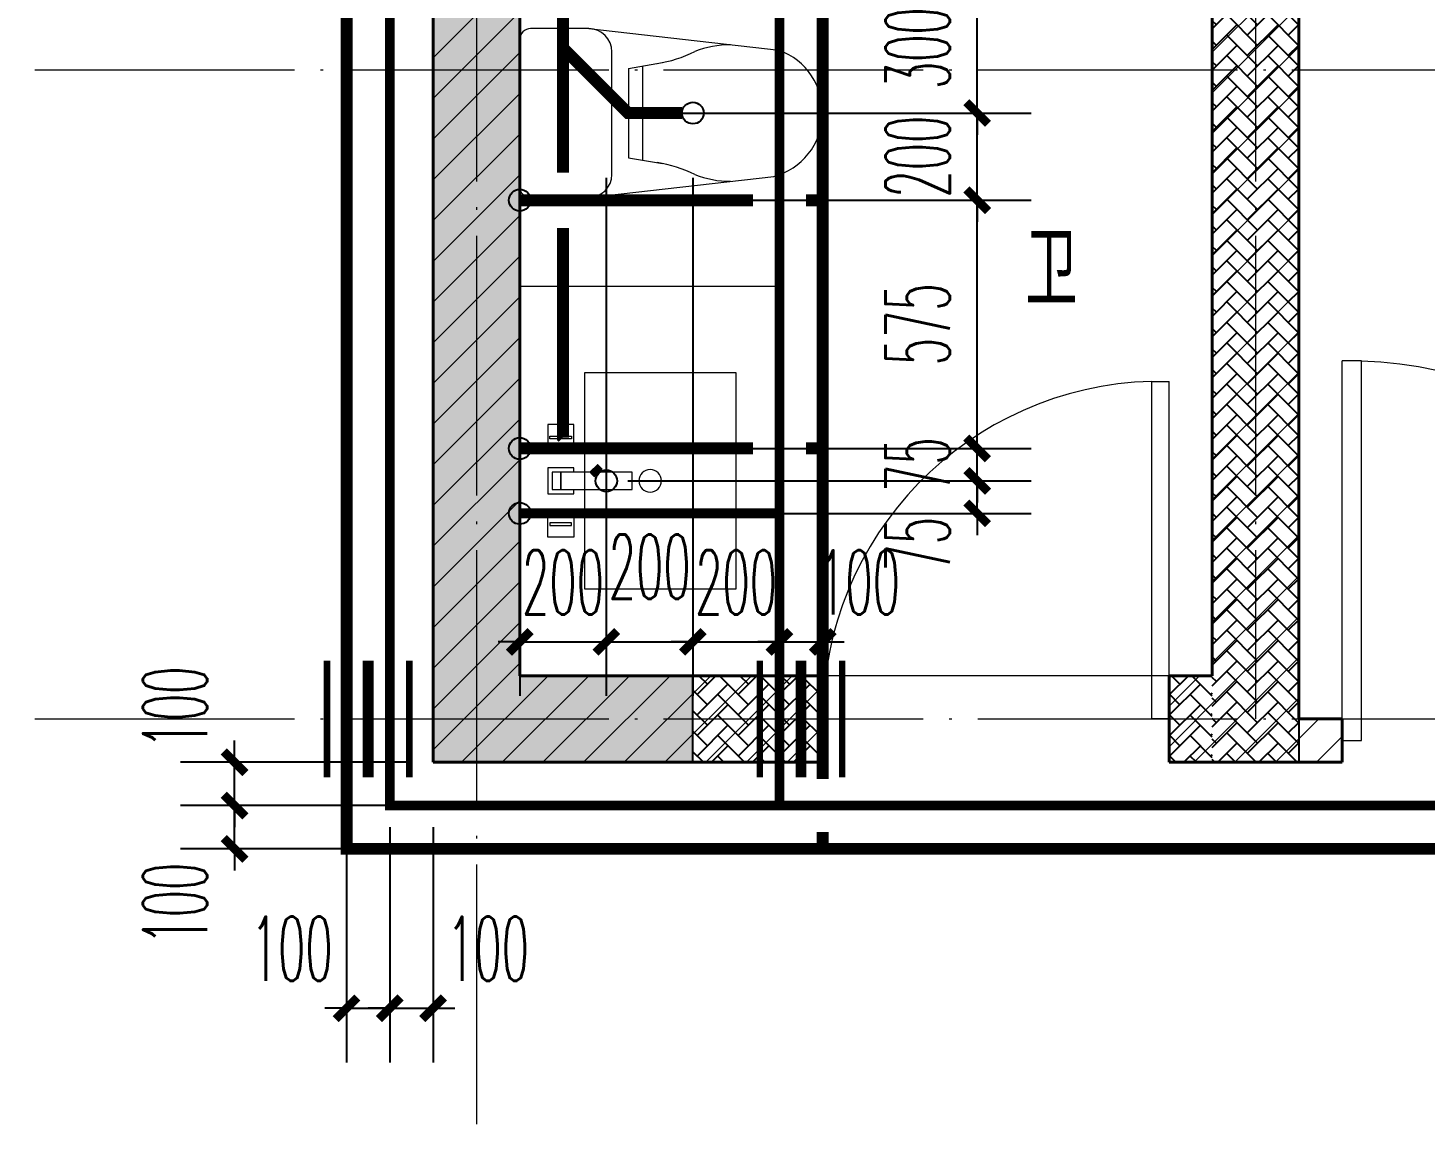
# Model space of a CAD drawing. Extents: x 27938 to 650306, y -92720 to 1524912.
# Drawn here: x 291881 to 295108, y 109261 to 111802 of the extents above; entities that cross this region are included whole.
import ezdxf

# ---------------------------------------------------------------- set-up
doc = ezdxf.new("R2010")
doc.units = 0
doc.header["$LTSCALE"] = 1000
doc.header["$MEASUREMENT"] = 0
doc.linetypes.add('DASH', pattern=[0.35, 0.25, -0.1])
doc.linetypes.add('DOTE', pattern=[2.42, 2, -0.2, 0.02, -0.2])
for name, color, linetype in [('COLUMN', 9, 'Continuous'), ('EQUIP_污水', 7, 'Continuous'), ('IP-bath&kitchen-JOHNSON', 4, 'Continuous'), ('P-bath&kitchen-JOHNSON', 4, 'Continuous'), ('PIPE-污水', 2, 'W'), ('PIPE-热给水', 5, 'RJ1'), ('PIPE-给水', 3, 'J1'), ('PUB_TEXT', 4, 'Continuous'), ('TWT_DIM', 3, 'Continuous'), ('VALVE_不分区给水', 7, 'Continuous'), ('VPIPE-热给水', 5, 'RJ1'), ('VPIPE-给水', 3, 'TG_J'), ('保温', 6, 'Continuous')]:
    doc.layers.add(name, color=color, linetype=linetype)
for name, color, linetype, lineweight in [('DOTE', 19, 'DOTE', 9), ('LVTRY', 1, 'Continuous', 13), ('PUB_HATCH', 8, 'Continuous', 9), ('WALL', 9, 'Continuous', 40), ('WINDOW', 8, 'Continuous', 15)]:
    doc.layers.add(name, color=color, linetype=linetype, lineweight=lineweight)
doc.styles.add('_TCH_DIM_T3', font='SIMPLEX.shx', dxfattribs={"width": 0.494118, "bigfont": 'GBCBIG.shx'})
doc.styles.get("Standard").update_dxf_attribs({"font": 'gbenor.shx', "bigfont": 'gbcbig.shx'})
doc.styles.add('TG_LINETYPE', font='SIMPLEX', dxfattribs={"width": 0.8, "height": 3, "bigfont": 'HZTXT'})
doc.linetypes.add('J1', pattern='A,3,-0.2,["J1",Standard,S=0.25,R=0,X=-0.1,Y=-0.115],-0.35', length=3.55)
doc.linetypes.add('RJ1', pattern='A,3,-0.2,["RJ1",Standard,S=0.25,R=0,X=-0.1,Y=-0.115],-0.5', length=3.7)
doc.linetypes.add('TG_J', pattern='A,2,-0.22,["J",TG_LINETYPE,S=0.1,R=0,X=-0.18,Y=-0.15],0', length=2.22)
doc.linetypes.add('W', pattern='A,3,-0.2,["W",Standard,S=0.25,R=0,X=-0.1,Y=-0.115],-0.2', length=3.4)
doc.dimstyles.new('_TWT_ARCH&&50', dxfattribs={"dimtxt": 148.75, "dimasz": 50, "dimexe": 125, "dimexo": 150, "dimgap": 63.125, "dimtad": 1, "dimdec": 0, "dimzin": 0, "dimdsep": 46, "dimtxsty": '_TCH_DIM_T3', "dimblk": 'ARCHTICK', "dimcen": 0.09, "dimclrt": 7, "dimazin": 2, "dimtfac": 1, "dimtdec": 0, "dimtix": 1, "dimtmove": 2, "dimatfit": 3, "dimfxl": 1, "dimtolj": 1, "dimtzin": 0, "dimarcsym": 0})
pattern_1 = [(45, (0, 47.75), (-47.022601, 47.022601), [])]

# ---------------------------------------------------------------- blocks, each defined once
blk = doc.blocks.new('FGDGDRGSDGDG')
at = {"layer": 'DOTE', "linetype": 'DOTE', "ltscale": 0.3}
for p, q in [((510982.5, 529998.5), (510982.5, 513948.5)), ((512782.5, 529998.5), (512782.5, 522348.5)), ((488182.5, 523848.5), (546982.5, 523848.5)), ((488182.5, 522348.5), (546982.5, 522348.5))]:
    blk.add_line(p, q, dxfattribs=at)
blk = doc.blocks.new('rrrrrrrrrrrra')
at = {"color": 0}
for p, q in [((-112.4, 458.7), (-112.4, 324.3)), ((252.6, 483.7), (-87.4, 483.7)), ((277.6, 324.3), (277.6, 458.7)), ((-112.4, 324.3), (-63.7, -103.4)), ((277.6, 324.3), (227.5, -115.6)), ((-59.1, 271.1), (224.3, 271.1)), ((-20.6, 232.4), (-34.2, 153.6)), ((185.8, 232.4), (-20.6, 232.4)), ((185.8, 232.4), (199.4, 153.6)), ((191.3, 200.5), (-26.1, 200.5))]:
    blk.add_line(p, q, dxfattribs=at)
for centre, radius, start, end in [((-87.4, 458.7), 25, 90, 180), ((252.6, 458.7), 25, 0, 90), ((-59.1, 324.3), 53.3, 180, 270), ((224.3, 324.3), 53.3, 270, 0), ((-322.6, 209.8), 293.8, 333.5369, 351.4828), ((487.8, 209.8), 293.8, 188.5172, 206.4631), ((149, -3.2), 224.1, 158.5202, 180), ((16.2, -3.2), 224.1, 0, 21.4798), ((83.8, -63.6), 152.8, 195.0773, 340.1181)]:
    blk.add_arc(centre, radius, start, end, dxfattribs=at)
blk = doc.blocks.new('A$C1E0F638F')
at = {"color": 0}
for points in [[(499.7, 435.1), (499.7, 85.1), (0, 85.1), (0, 435.1)], [(269.9, 30), (229.9, 30), (229.9, 195), (269.9, 195)], [(119.9, 0), (179.9, 0), (179.9, 60), (119.9, 60)], [(146.9, 55), (152.9, 55), (152.9, 5), (146.9, 5)], [(379.9, 0), (319.9, 0), (319.9, 60), (379.9, 60)], [(352.9, 55), (346.9, 55), (346.9, 5), (352.9, 5)], [(229.9, 30), (269.9, 30), (269.9, 10), (229.9, 10)]]:
    blk.add_lwpolyline(points, close=True, dxfattribs=at)
blk.add_lwpolyline([(269.9, 60), (279.9, 60), (279.9, 0), (219.9, 0), (219.9, 60), (229.9, 60)], dxfattribs=at)
blk.add_circle((249.9, 236.3), 26, dxfattribs=at)
blk = doc.blocks.new('135')
blk.add_hatch(color=0).paths.add_polyline_path([(4.8, 1.8), (3.6, -1), (-4.7, 2.5), (-3.5, 5.3)])
at = {"color": 0}
for p, q in [((0, 0), (0, 39.1)), ((5, 10.9), (5, 32.3)), ((-6.3, 2.6), (5.4, -2.3)), ((-5.7, 2.9), (-5.2, 2.7)), ((-5.6, 18.9), (-3.4, 19.4)), ((-3.4, 19.4), (-5.5, 19.4)), ((5.2, 10.9), (-5.3, 10.9)), ((5.2, 9.7), (-5.2, 9.7)), ((-5.2, 2.7), (-3.8, 5.9)), ((-5, 10.9), (-5, 30.5)), ((-3.8, 5.9), (5.4, 2.1)), ((5.6, 18.9), (3.4, 19.3)), ((3.4, 19.3), (5.6, 19.3)), ((4.1, -1.2), (5.4, 2.1)), ((4.1, -1.2), (5.7, -1.8))]:
    blk.add_line(p, q, dxfattribs=at)
for centre, radius, start, end in [((6.2, 15.8), 13.5, 151.0147, 204.8403), ((13.5, 4.2), 20.5, 163.0924, 182.0012), ((-6, 3.6), 1, 184.2275, 248.4661), ((8.6, 15.5), 14.6, 166.278, 198.0953), ((13.5, 4.2), 19.5, 163.7443, 182.5269), ((-5.5, 3.3), 0.5, 181.9385, 247.2597), ((-5.2, 22.1), 0.5, 335.7643, 151.0147), ((3.8, 18.1), 9.42, 155.7643, 171.9773), ((5.2, 22.3), 0.5, 29.8425, 204.574), ((-5.9, 17.2), 11.7, 10.475, 24.574), ((29.1, 6.7), 24, 172.9439, 199.2318), ((-6.3, 15.4), 12.4, 338.6449, 16.0476), ((-6, 15.8), 13.4, 334.9111, 29.8425), ((26.4, 6.3), 20.6, 169.1454, 199.9526), ((5.9, -1.2), 1.17, 247.4597, 19.9526), ((5.9, -1.4), 0.5, 247.4597, 19.2318)]:
    blk.add_arc(centre, radius, start, end, dxfattribs=at)
blk.add_open_spline([(-5, 30.5), (-4.1, 31.3), (-2.3, 33), (0.9, 29.2), (3.5, 31.1), (5, 32.3)], degree=3, knots=[0, 0, 0, 0, 3.066329, 6.218313, 11.124135, 11.124135, 11.124135, 11.124135], dxfattribs=at)
blk = doc.blocks.new('SDFAWERAWER')
at = {"layer": 'LVTRY', "color": 0}
for p, q in [((593941.2, -1242210.1), (593783.7, -1242594.8)), ((593941.2, -1242210.1), (593964.6, -1242219.7)), ((593987.8, -1242190.5), (593978.2, -1242214)), ((594007.5, -1242226), (593978.2, -1242214)), ((594017.1, -1242202.5), (593987.8, -1242190.5)), ((594015.8, -1242220.4), (594027.2, -1242192.7)), ((594025.7, -1242203.9), (594018.5, -1242221.5)), ((594025.4, -1242210.8), (594021.5, -1242220.3)), ((594022.6, -1242211.4), (594029.8, -1242193.8)), ((594025.4, -1242210.8), (594031.1, -1242196.8)), ((594027.2, -1242192.7), (594033, -1242195.1)), ((594029.8, -1242193.8), (594031.1, -1242196.8)), ((594032.2, -1242197.2), (594033, -1242195.1)), ((594033, -1242195.1), (594034, -1242197.4)), ((594033.8, -1242197.9), (594034, -1242197.4)), ((594047.3, -1242200.9), (594035.9, -1242228.7)), ((594037.3, -1242210.8), (594088, -1242231.6)), ((594038.6, -1242229.7), (594045.2, -1242213.6)), ((594041.6, -1242228.5), (594051.2, -1242205)), ((594049.9, -1242202), (594043.3, -1242218.2)), ((594047.3, -1242200.9), (594049.9, -1242202)), ((594049.9, -1242202), (594051.2, -1242205)), ((593964.6, -1242219.7), (593807.2, -1242604.4)), ((594015.8, -1242220.4), (594021.7, -1242222.8)), ((594018.5, -1242221.5), (594021.5, -1242220.3)), ((594022.6, -1242220.7), (594021.7, -1242222.8)), ((594021.7, -1242222.8), (594023.9, -1242221.9)), ((594024.2, -1242221.4), (594023.9, -1242221.9)), ((594027.7, -1242234.3), (594078.4, -1242255)), ((594035.9, -1242228.7), (594038.6, -1242229.7)), ((594038.6, -1242229.7), (594041.6, -1242228.5)), ((594057.1, -1242246.3), (594066.7, -1242222.8)), ((593783.7, -1242594.8), (593807.2, -1242604.4)), ((593803.2, -1242641.3), (593812.8, -1242617.9)), ((593812.8, -1242617.9), (593842.2, -1242629.9)), ((593842.2, -1242629.9), (593832.6, -1242653.3)), ((593845.2, -1242628.6), (593833.8, -1242656.3)), ((593847.8, -1242629.7), (593836.5, -1242657.4)), ((593845.2, -1242628.6), (593842.2, -1242629.9)), ((593847.8, -1242629.7), (593845.2, -1242628.6)), ((593847.1, -1242661.8), (593858.5, -1242634.1)), ((593849.8, -1242662.9), (593861.2, -1242635.2)), ((593852.1, -1242661.9), (593862.1, -1242637.4)), ((593858.5, -1242634.1), (593861.2, -1242635.2)), ((593861.2, -1242635.2), (593862.1, -1242637.4)), ((593803.2, -1242641.3), (593832.6, -1242653.3)), ((593833.8, -1242656.3), (593832.6, -1242653.3)), ((593836.5, -1242657.4), (593833.8, -1242656.3)), ((593847.1, -1242661.8), (593849.8, -1242662.9))]:
    blk.add_line(p, q, dxfattribs=at)
blk.add_lwpolyline([(593823.5, -1242717), (594045.8, -1242173.9), (594036.5, -1242170.2), (593814.2, -1242713.2)], close=True, dxfattribs=at)
blk.add_arc((594075.3, -1242240), 15.3, 281.7932, 33.7019, dxfattribs=at)
for centre, major_axis, start_param, end_param in [((593974.2, -1242223.6), (3.93, 9.6), 0, 1.570796), ((593816.8, -1242608.3), (13.5, 33.1), 1.570796, 3.141593), ((593816.8, -1242608.3), (3.93, 9.6), 1.570796, 3.141593)]:
    blk.add_ellipse(centre, major_axis=major_axis, ratio=1, start_param=start_param, end_param=end_param, dxfattribs=at)
at = {"layer": 'P-bath&kitchen-JOHNSON', "color": 0, "linetype": 'DASH'}
blk.add_arc((593809.8, -1242714), 586.2, 67.5369, 157.1325, dxfattribs=at)
at = {"layer": 'LVTRY', "color": 8, "xscale": -1, "rotation": 157.7329157530927}
blk.add_blockref('135', (594045.3, -1242161.9), dxfattribs=at)
blk = doc.blocks.new('A$C5DCB2F21')
at = {"layer": 'IP-bath&kitchen-JOHNSON', "color": 0}
for p, q in [((-68.3, -213.2), (-157.7, -275)), ((68.2, -213.2), (157.6, -275)), ((-0.1, -261.4), (-0.1, -424.7))]:
    blk.add_line(p, q, dxfattribs=at)
for centre, major_axis, ratio, start_param, end_param in [((0, -178.8), (-51, 0), 0.990052, -1.36297, 4.504563), ((0, -177.8), (-26.8, 0), 0.994812, -1.167677, 4.309269)]:
    blk.add_ellipse(centre, major_axis=major_axis, ratio=ratio, start_param=start_param, end_param=end_param, dxfattribs=at)
at = {"layer": 'LVTRY', "color": 0}
for p, q in [((73.6, 0), (-73.6, 0)), ((-10.5, -173.5), (-10.5, -49.3)), ((10.6, -173.5), (10.6, -49.3))]:
    blk.add_line(p, q, dxfattribs=at)
blk.add_lwpolyline([(73.6, 0), (73.6, -15.8), (-73.6, -15.8), (-73.6, 0)], dxfattribs=at)
for points in [[(-26.3, -30.7, -0.364142), (-37.8, -15.8, -0.020495)], [(-10.5, -49.4, 0.214893), (-26.3, -30.7, 7.649644)], [(10.6, -49.3, -0.21439), (26.3, -30.7, -7.649644)], [(26.3, -30.7, 0.364142), (37.8, -15.8, 0.020495)]]:
    blk.add_lwpolyline(points, format="xyb", dxfattribs=at)
blk.add_arc((0, -173.5), 10.5, 180, 0, dxfattribs=at)
for centre, major_axis, ratio, start_param, end_param in [((0, -181.3), (53.6, 0), 0.987577, 1.76809, 7.656688), ((-12.4, -164.7), (0, 1.43), 0.85, -1.570796, 4.712389), ((-12.4, -189.2), (0, 1.43), 0.85, 4.712389, 10.995574), ((12.5, -164.7), (0, 1.43), 0.85, 4.712389, 10.995574), ((12.5, -189.2), (0, 1.43), 0.85, 4.712389, 10.995574)]:
    blk.add_ellipse(centre, major_axis=major_axis, ratio=ratio, start_param=start_param, end_param=end_param, dxfattribs=at)
blk = doc.blocks.new('FSFSFSFS')
at = {"layer": 'IP-bath&kitchen-JOHNSON', "color": 0}
for p, q in [((496432.4, 524228.1), (495082.4, 524228.1)), ((496432.4, 524193.1), (495782.4, 524193.1)), ((495782.4, 524183.1), (495782.4, 524193.1)), ((495082.4, 524183.1), (495182.4, 524183.1)), ((495082.4, 524173.1), (495182.4, 524173.1)), ((495182.4, 524173.1), (495182.4, 524183.1)), ((496432.4, 524183.1), (495782.4, 524183.1)), ((496432.4, 524148.1), (495082.4, 524148.1))]:
    blk.add_line(p, q, dxfattribs=at)
for points in [[(496432.4, 525048.5), (496432.4, 524148.1), (496682.4, 524148.1)], [(496482.4, 525048.5), (496482.4, 524248.1), (496682.4, 524248.1)]]:
    blk.add_lwpolyline(points, dxfattribs=at)
at = {"layer": 'LVTRY', "color": 0}
blk.add_lwpolyline([(496082.4, 522448.5), (496682.4, 522448.5), (496682.4, 523348.5), (496082.4, 523348.5)], close=True, dxfattribs=at)
at = {"layer": 'IP-bath&kitchen-JOHNSON', "color": 8, "xscale": -1}
for name, p, rotation in [('SDFAWERAWER', (1515500.9, 1449333.6), 337.7402306568929), ('A$C5DCB2F21', (496432.4, 524673.5), 269.991511475553)]:
    blk.add_blockref(name, p, dxfattribs=dict(at, rotation=rotation))
at = {"layer": 'LVTRY', "color": 8, "extrusion": (0, 0, -1), "zscale": -1, "rotation": 90.00000000000001}
blk.add_blockref('rrrrrrrrrrrra', (-496198.6, 523665.7), dxfattribs=at)
at = {"layer": 'LVTRY', "color": 8, "rotation": 90.00000000000001}
blk.add_blockref('A$C1E0F638F', (496617.5, 522648.8), dxfattribs=at)
blk = doc.blocks.new('gdfgdgdgr')
at = {"layer": 'PUB_HATCH'}
blk.add_hatch(color=256, dxfattribs=at).paths.add_polyline_path([(497977.5, 529313.9), (497977.5, 526313.9), (498577.5, 526313.9), (498577.5, 526513.9), (498177.5, 526513.9), (498177.5, 529113.9), (498177.5, 529113.9), (498177.5, 529313.9)])
at = {"layer": 'COLUMN', "color": 8}
for p, q in [((497977.5, 529313.9), (497977.5, 526313.9)), ((498177.5, 526513.9), (498177.5, 529113.9)), ((498577.5, 526513.9), (498177.5, 526513.9)), ((498577.5, 526313.9), (498577.5, 526513.9)), ((497977.5, 526313.9), (498577.5, 526313.9))]:
    blk.add_line(p, q, dxfattribs=at)
blk = doc.blocks.new('A$C263B1184')
at = {"layer": '保温', "linetype": 'ByBlock', "ltscale": 10}
h = blk.add_hatch(dxfattribs=at)
h.set_pattern_fill('AR-HBONE', color=251, scale=55)
h.set_pattern_definition([(45, (-1017960.394, -343310.663), (0, 47.4157523), [100.584, -33.528]), (135, (-1017936.686, -343286.955), (3e-15, 47.4157523), [100.584, -33.528])])
h.paths.add_polyline_path([(8900, 6200), (8900, 8350), (9100, 8350), (9100, 6200)])
h = blk.add_hatch(dxfattribs=at)
h.set_pattern_fill('AR-HBONE', color=251, scale=55)
h.set_pattern_definition([(45, (-1016860.394, -345260.66), (0, 47.4157523), [100.584, -33.528]), (135, (-1016836.686, -345236.954), (3e-15, 47.4157523), [100.584, -33.528])])
h.paths.add_polyline_path([(7700, 6200), (7700, 6400), (8000, 6400), (8000, 6200)])
h = blk.add_hatch(dxfattribs=at)
h.set_pattern_fill('AR-HBONE', color=251, scale=55)
h.set_pattern_definition([(45, (-1017760.394, -345260.66), (0, 47.4157523), [100.584, -33.528]), (135, (-1017736.686, -345236.954), (3e-15, 47.4157523), [100.584, -33.528])])
h.paths.add_polyline_path([(8800, 6200), (8800, 6400), (8900, 6400), (8900, 6200)])
at = {"layer": '保温', "color": 251, "linetype": 'ByBlock', "ltscale": 10}
blk.add_line((9100, 6300), (9100, 6200), dxfattribs=at)
blk = doc.blocks.new('$VALVE$00000533')
at = {"ltscale": 0.5, "const_width": 25}
for points in [[(-225, 75), (225, 75)], [(-225, -75), (225, -75)]]:
    blk.add_lwpolyline(points, dxfattribs=at)
blk = doc.blocks.new('_ArchTick')
at = {"color": 0, "linetype": 'ByBlock', "const_width": 0.4}
blk.add_lwpolyline([(-0.5, -0.5), (0.5, 0.5)], dxfattribs=at)
blk = doc.blocks.new('*D269')
at = {"layer": 'Defpoints', "color": 0}
for p in [(292716.6, 110105.9), (292816.7, 110105.9), (292816.7, 109537.6)]:
    blk.add_point(p, dxfattribs=at)
at = {"layer": 'TWT_DIM', "color": 0, "lineweight": -2}
for p, q in [((292716.6, 109955.9), (292716.6, 109412.6)), ((292816.7, 109955.9), (292816.7, 109412.6)), ((292716.6, 109537.6), (292666.6, 109537.6)), ((292716.6, 109537.6), (292816.7, 109537.6)), ((292816.7, 109537.6), (292866.7, 109537.6))]:
    blk.add_line(p, q, dxfattribs=at)
at = {"layer": 'TWT_DIM', "color": 0, "lineweight": -2, "xscale": 50, "yscale": 50, "zscale": 50}
blk.add_blockref('_ArchTick', (292716.6, 109537.6), dxfattribs=at)
at = {"layer": 'TWT_DIM', "color": 0, "lineweight": -2, "xscale": 50, "yscale": 50, "zscale": 50, "rotation": 180}
blk.add_blockref('_ArchTick', (292816.7, 109537.6), dxfattribs=at)
at = {"layer": 'TWT_DIM', "color": 7, "insert": (292943.3, 109675.1), "char_height": 148.75, "attachment_point": 5, "style": '_TCH_DIM_T3'}
blk.add_mtext('\\A1;100', dxfattribs=at)
blk = doc.blocks.new('*D270')
at = {"layer": 'Defpoints', "color": 0}
for p in [(292616.6, 110105.9), (292716.6, 110105.9), (292716.6, 109537.6)]:
    blk.add_point(p, dxfattribs=at)
at = {"layer": 'TWT_DIM', "color": 0, "lineweight": -2}
for p, q in [((292616.6, 109955.9), (292616.6, 109412.6)), ((292716.6, 109955.9), (292716.6, 109412.6)), ((292616.6, 109537.6), (292566.6, 109537.6)), ((292616.6, 109537.6), (292716.6, 109537.6)), ((292716.6, 109537.6), (292766.6, 109537.6))]:
    blk.add_line(p, q, dxfattribs=at)
at = {"layer": 'TWT_DIM', "color": 0, "lineweight": -2, "xscale": 50, "yscale": 50, "zscale": 50}
blk.add_blockref('_ArchTick', (292616.6, 109537.6), dxfattribs=at)
at = {"layer": 'TWT_DIM', "color": 0, "lineweight": -2, "xscale": 50, "yscale": 50, "zscale": 50, "rotation": 180}
blk.add_blockref('_ArchTick', (292716.6, 109537.6), dxfattribs=at)
at = {"layer": 'TWT_DIM', "color": 7, "insert": (292490, 109675.1), "char_height": 148.75, "attachment_point": 5, "style": '_TCH_DIM_T3'}
blk.add_mtext('\\A1;100', dxfattribs=at)
blk = doc.blocks.new('*D271')
at = {"layer": 'Defpoints', "color": 0}
for p in [(292357.9, 110005.9), (292916.6, 110005.9), (292916.6, 109905.9)]:
    blk.add_point(p, dxfattribs=at)
at = {"layer": 'TWT_DIM', "color": 0, "lineweight": -2}
for p, q in [((292357.9, 110005.9), (292357.9, 110055.9)), ((292766.6, 110005.9), (292232.9, 110005.9)), ((292357.9, 109905.9), (292357.9, 110005.9)), ((292766.6, 109905.9), (292232.9, 109905.9)), ((292357.9, 109905.9), (292357.9, 109855.9))]:
    blk.add_line(p, q, dxfattribs=at)
at = {"layer": 'TWT_DIM', "color": 0, "lineweight": -2, "xscale": 50, "yscale": 50, "zscale": 50}
for p, rotation in [((292357.9, 110005.9), 270), ((292357.9, 109905.9), 90)]:
    blk.add_blockref('_ArchTick', p, dxfattribs=dict(at, rotation=rotation))
at = {"layer": 'TWT_DIM', "color": 7, "insert": (292220.4, 109779.2), "char_height": 148.75, "attachment_point": 5, "rotation": 90, "style": '_TCH_DIM_T3'}
blk.add_mtext('\\A1;100', dxfattribs=at)
blk = doc.blocks.new('*D272')
at = {"layer": 'Defpoints', "color": 0}
for p in [(292357.9, 110105.9), (292916.6, 110105.9), (292916.6, 110005.9)]:
    blk.add_point(p, dxfattribs=at)
at = {"layer": 'TWT_DIM', "color": 0, "lineweight": -2}
for p, q in [((292357.9, 110105.9), (292357.9, 110155.9)), ((292766.6, 110105.9), (292232.9, 110105.9)), ((292357.9, 110005.9), (292357.9, 110105.9)), ((292766.6, 110005.9), (292232.9, 110005.9)), ((292357.9, 110005.9), (292357.9, 109955.9))]:
    blk.add_line(p, q, dxfattribs=at)
at = {"layer": 'TWT_DIM', "color": 0, "lineweight": -2, "xscale": 50, "yscale": 50, "zscale": 50}
for p, rotation in [((292357.9, 110105.9), 270), ((292357.9, 110005.9), 90)]:
    blk.add_blockref('_ArchTick', p, dxfattribs=dict(at, rotation=rotation))
at = {"layer": 'TWT_DIM', "color": 7, "insert": (292220.4, 110232.5), "char_height": 148.75, "attachment_point": 5, "rotation": 90, "style": '_TCH_DIM_T3'}
blk.add_mtext('\\A1;100', dxfattribs=at)
blk = doc.blocks.new('*D456')
at = {"layer": 'Defpoints', "color": 0}
for p in [(293616.5, 111605.7), (293716.5, 111605.7), (293716.5, 110384)]:
    blk.add_point(p, dxfattribs=at)
at = {"layer": 'TWT_DIM', "color": 0, "lineweight": -2}
for p, q in [((293616.5, 111455.7), (293616.5, 110259)), ((293716.5, 111455.7), (293716.5, 110259)), ((293616.5, 110384), (293566.5, 110384)), ((293616.5, 110384), (293716.5, 110384)), ((293716.5, 110384), (293766.5, 110384))]:
    blk.add_line(p, q, dxfattribs=at)
at = {"layer": 'TWT_DIM', "color": 0, "lineweight": -2, "xscale": 50, "yscale": 50, "zscale": 50}
blk.add_blockref('_ArchTick', (293616.5, 110384), dxfattribs=at)
at = {"layer": 'TWT_DIM', "color": 0, "lineweight": -2, "xscale": 50, "yscale": 50, "zscale": 50, "rotation": 180}
blk.add_blockref('_ArchTick', (293716.5, 110384), dxfattribs=at)
at = {"layer": 'TWT_DIM', "color": 7, "insert": (293800.6, 110521.5), "char_height": 148.75, "attachment_point": 5, "style": '_TCH_DIM_T3'}
blk.add_mtext('\\A1;100', dxfattribs=at)
blk = doc.blocks.new('*D457')
at = {"layer": 'Defpoints', "color": 0}
for p in [(293416.7, 111605.7), (293616.5, 111605.7), (293616.5, 110384)]:
    blk.add_point(p, dxfattribs=at)
at = {"layer": 'TWT_DIM', "color": 0, "lineweight": -2}
for p, q in [((293416.7, 111455.7), (293416.7, 110259)), ((293616.5, 111455.7), (293616.5, 110259)), ((293416.7, 110384), (293366.7, 110384)), ((293416.7, 110384), (293616.5, 110384)), ((293616.5, 110384), (293666.5, 110384))]:
    blk.add_line(p, q, dxfattribs=at)
at = {"layer": 'TWT_DIM', "color": 0, "lineweight": -2, "xscale": 50, "yscale": 50, "zscale": 50}
blk.add_blockref('_ArchTick', (293416.7, 110384), dxfattribs=at)
at = {"layer": 'TWT_DIM', "color": 0, "lineweight": -2, "xscale": 50, "yscale": 50, "zscale": 50, "rotation": 180}
blk.add_blockref('_ArchTick', (293616.5, 110384), dxfattribs=at)
at = {"layer": 'TWT_DIM', "color": 7, "insert": (293516.6, 110521.5), "char_height": 148.75, "attachment_point": 5, "style": '_TCH_DIM_T3'}
blk.add_mtext('\\A1;200', dxfattribs=at)
blk = doc.blocks.new('*D458')
at = {"layer": 'Defpoints', "color": 0}
for p in [(293216.7, 111605.7), (293416.7, 111605.7), (293416.7, 110384)]:
    blk.add_point(p, dxfattribs=at)
at = {"layer": 'TWT_DIM', "color": 0, "lineweight": -2}
for p, q in [((293216.7, 111455.7), (293216.7, 110259)), ((293416.7, 111455.7), (293416.7, 110259)), ((293216.7, 110384), (293416.7, 110384))]:
    blk.add_line(p, q, dxfattribs=at)
at = {"layer": 'TWT_DIM', "color": 0, "lineweight": -2, "xscale": 50, "yscale": 50, "zscale": 50, "rotation": 180}
blk.add_blockref('_ArchTick', (293216.7, 110384), dxfattribs=at)
at = {"layer": 'TWT_DIM', "color": 0, "lineweight": -2, "xscale": 50, "yscale": 50, "zscale": 50}
blk.add_blockref('_ArchTick', (293416.7, 110384), dxfattribs=at)
at = {"layer": 'TWT_DIM', "color": 7, "insert": (293316.7, 110557.7), "char_height": 148.75, "attachment_point": 5, "style": '_TCH_DIM_T3'}
blk.add_mtext('\\A1;200', dxfattribs=at)
blk = doc.blocks.new('*D459')
at = {"layer": 'Defpoints', "color": 0}
for p in [(293016.7, 111605.7), (293216.7, 111605.7), (293216.7, 110384)]:
    blk.add_point(p, dxfattribs=at)
at = {"layer": 'TWT_DIM', "color": 0, "lineweight": -2}
for p, q in [((293016.7, 111455.7), (293016.7, 110259)), ((293216.7, 111455.7), (293216.7, 110259)), ((293016.7, 110384), (292966.7, 110384)), ((293016.7, 110384), (293216.7, 110384)), ((293216.7, 110384), (293266.7, 110384))]:
    blk.add_line(p, q, dxfattribs=at)
at = {"layer": 'TWT_DIM', "color": 0, "lineweight": -2, "xscale": 50, "yscale": 50, "zscale": 50}
blk.add_blockref('_ArchTick', (293016.7, 110384), dxfattribs=at)
at = {"layer": 'TWT_DIM', "color": 0, "lineweight": -2, "xscale": 50, "yscale": 50, "zscale": 50, "rotation": 180}
blk.add_blockref('_ArchTick', (293216.7, 110384), dxfattribs=at)
at = {"layer": 'TWT_DIM', "color": 7, "insert": (293116.7, 110521.5), "char_height": 148.75, "attachment_point": 5, "style": '_TCH_DIM_T3'}
blk.add_mtext('\\A1;200', dxfattribs=at)
blk = doc.blocks.new('*D460')
at = {"layer": 'Defpoints', "color": 0}
for p in [(293116.6, 110755.9), (294073.4, 110755.9), (293116.6, 110680.9)]:
    blk.add_point(p, dxfattribs=at)
at = {"layer": 'TWT_DIM', "color": 0, "lineweight": -2}
for p, q in [((294073.4, 110755.9), (294073.4, 110805.9)), ((293266.6, 110755.9), (294198.4, 110755.9)), ((294073.4, 110680.9), (294073.4, 110755.9)), ((293266.6, 110680.9), (294198.4, 110680.9)), ((294073.4, 110680.9), (294073.4, 110630.9))]:
    blk.add_line(p, q, dxfattribs=at)
at = {"layer": 'TWT_DIM', "color": 0, "lineweight": -2, "xscale": 50, "yscale": 50, "zscale": 50}
for p, rotation in [((294073.4, 110755.9), 270), ((294073.4, 110680.9), 90)]:
    blk.add_blockref('_ArchTick', p, dxfattribs=dict(at, rotation=rotation))
at = {"layer": 'TWT_DIM', "color": 7, "insert": (293935.9, 110609.2), "char_height": 148.75, "attachment_point": 5, "rotation": 90, "style": '_TCH_DIM_T3'}
blk.add_mtext('\\A1;75', dxfattribs=at)
blk = doc.blocks.new('*D461')
at = {"layer": 'Defpoints', "color": 0}
for p in [(293116.6, 110830.9), (294073.4, 110830.9), (293116.6, 110755.9)]:
    blk.add_point(p, dxfattribs=at)
at = {"layer": 'TWT_DIM', "color": 0, "lineweight": -2}
for p, q in [((294073.4, 110830.9), (294073.4, 110880.9)), ((293266.6, 110830.9), (294198.4, 110830.9)), ((294073.4, 110755.9), (294073.4, 110830.9)), ((293266.6, 110755.9), (294198.4, 110755.9)), ((294073.4, 110755.9), (294073.4, 110705.9))]:
    blk.add_line(p, q, dxfattribs=at)
at = {"layer": 'TWT_DIM', "color": 0, "lineweight": -2, "xscale": 50, "yscale": 50, "zscale": 50}
for p, rotation in [((294073.4, 110830.9), 270), ((294073.4, 110755.9), 90)]:
    blk.add_blockref('_ArchTick', p, dxfattribs=dict(at, rotation=rotation))
at = {"layer": 'TWT_DIM', "color": 7, "insert": (293935.9, 110793.4), "char_height": 148.75, "attachment_point": 5, "rotation": 90, "style": '_TCH_DIM_T3'}
blk.add_mtext('\\A1;75', dxfattribs=at)
blk = doc.blocks.new('*D462')
at = {"layer": 'Defpoints', "color": 0}
for p in [(293116.6, 111404.2), (294073.4, 111404.2), (293116.6, 110830.9)]:
    blk.add_point(p, dxfattribs=at)
at = {"layer": 'TWT_DIM', "color": 0, "lineweight": -2}
for p, q in [((293266.6, 111404.2), (294198.4, 111404.2)), ((294073.4, 110830.9), (294073.4, 111404.2)), ((293266.6, 110830.9), (294198.4, 110830.9))]:
    blk.add_line(p, q, dxfattribs=at)
at = {"layer": 'TWT_DIM', "color": 0, "lineweight": -2, "xscale": 50, "yscale": 50, "zscale": 50}
for p, rotation in [((294073.4, 111404.2), 90), ((294073.4, 110830.9), 270)]:
    blk.add_blockref('_ArchTick', p, dxfattribs=dict(at, rotation=rotation))
at = {"layer": 'TWT_DIM', "color": 7, "insert": (293935.9, 111117.5), "char_height": 148.75, "attachment_point": 5, "rotation": 90, "style": '_TCH_DIM_T3'}
blk.add_mtext('\\A1;575', dxfattribs=at)
blk = doc.blocks.new('*D463')
at = {"layer": 'Defpoints', "color": 0}
for p in [(293116.6, 111605.7), (294073.4, 111605.7), (293116.6, 111404.2)]:
    blk.add_point(p, dxfattribs=at)
at = {"layer": 'TWT_DIM', "color": 0, "lineweight": -2}
for p, q in [((294073.4, 111605.7), (294073.4, 111655.7)), ((293266.6, 111605.7), (294198.4, 111605.7)), ((294073.4, 111404.2), (294073.4, 111605.7)), ((293266.6, 111404.2), (294198.4, 111404.2)), ((294073.4, 111404.2), (294073.4, 111354.2))]:
    blk.add_line(p, q, dxfattribs=at)
at = {"layer": 'TWT_DIM', "color": 0, "lineweight": -2, "xscale": 50, "yscale": 50, "zscale": 50}
for p, rotation in [((294073.4, 111605.7), 270), ((294073.4, 111404.2), 90)]:
    blk.add_blockref('_ArchTick', p, dxfattribs=dict(at, rotation=rotation))
at = {"layer": 'TWT_DIM', "color": 7, "insert": (293935.9, 111504.9), "char_height": 148.75, "attachment_point": 5, "rotation": 90, "style": '_TCH_DIM_T3'}
blk.add_mtext('\\A1;200', dxfattribs=at)
blk = doc.blocks.new('*D464')
at = {"layer": 'Defpoints', "color": 0}
for p in [(293116.6, 111905.5), (294073.4, 111905.5), (293116.6, 111605.7)]:
    blk.add_point(p, dxfattribs=at)
at = {"layer": 'TWT_DIM', "color": 0, "lineweight": -2}
for p, q in [((294073.4, 111905.5), (294073.4, 111955.5)), ((293266.6, 111905.5), (294198.4, 111905.5)), ((294073.4, 111605.7), (294073.4, 111905.5)), ((293266.6, 111605.7), (294198.4, 111605.7)), ((294073.4, 111605.7), (294073.4, 111555.7))]:
    blk.add_line(p, q, dxfattribs=at)
at = {"layer": 'TWT_DIM', "color": 0, "lineweight": -2, "xscale": 50, "yscale": 50, "zscale": 50}
for p, rotation in [((294073.4, 111905.5), 270), ((294073.4, 111605.7), 90)]:
    blk.add_blockref('_ArchTick', p, dxfattribs=dict(at, rotation=rotation))
at = {"layer": 'TWT_DIM', "color": 7, "insert": (293935.9, 111755.6), "char_height": 148.75, "attachment_point": 5, "rotation": 90, "style": '_TCH_DIM_T3'}
blk.add_mtext('\\A1;300', dxfattribs=at)
blk = doc.blocks.new('$TwtSys$00000147')
blk.add_circle((0, 0, 0), 25)
blk = doc.blocks.new('$DorLib2D$00000001')
for p, q in [((0.45, 0.975), (0.5, 0.975)), ((0.45, 0), (0.45, 0.975)), ((0.5, 0), (0.5, 0.975)), ((0.5, 0), (0.45, 0))]:
    blk.add_line(p, q)
at = {"lineweight": 13}
blk.add_arc((0.475, 0), 0.975, 91.4693, 180, dxfattribs=at)

msp = doc.modelspace()

# ---------------------------------------------------------------- hatches: boundary and pattern name
at = {"layer": 'PIPE-污水'}
for points in [[(293266.7, 111605.7), (293257, 111596), (293261, 111591.9)], [(293266.7, 111605.7), (293266.7, 111591.9), (293261, 111591.9)], [(293116.6, 110855.9), (293106.9, 110846.2), (293102.8, 110850.3)], [(293116.6, 110855.9), (293102.8, 110855.9), (293102.8, 110850.3)]]:
    msp.add_hatch(color=256, dxfattribs=at).paths.add_polyline_path(points)
at = {"layer": 'PIPE-热给水'}
for points in [[(292716.6, 110005.9), (292705.3, 110005.9), (292705.3, 109994.6)], [(292716.6, 110005.9), (292716.6, 109994.6), (292705.3, 109994.6)]]:
    msp.add_hatch(color=256, dxfattribs=at).paths.add_polyline_path(points)
at = {"layer": 'PIPE-给水'}
for points in [[(292616.6, 109905.9), (292602.8, 109905.9), (292602.8, 109892.1)], [(292616.6, 109905.9), (292616.6, 109892.1), (292602.8, 109892.1)]]:
    msp.add_hatch(color=256, dxfattribs=at).paths.add_polyline_path(points)
at = {"layer": 'PUB_HATCH'}
h = msp.add_hatch(dxfattribs=at)
h.set_pattern_fill('普通砖', color=256, scale=50, style=0)
h.set_pattern_definition(pattern_1)
h.paths.add_polyline_path([(292916.6, 113005.9), (292816.6, 112905.9), (292816.6, 110105.9), (293016.6, 110305.9), (293016.6, 112905.9)])
h = msp.add_hatch(dxfattribs=at)
h.set_pattern_fill('普通砖', color=256, scale=50, style=0)
h.set_pattern_definition(pattern_1)
h.paths.add_polyline_path([(294716.6, 112972.5), (294616.6, 112905.9), (294616.6, 110305.9), (294716.6, 110205.9), (294816.6, 110205.9), (294816.6, 112905.9)])
h = msp.add_hatch(dxfattribs=at)
h.set_pattern_fill('普通砖', color=256, scale=50, style=0)
h.set_pattern_definition(pattern_1)
h.paths.add_polyline_path([(292816.6, 110105.9), (293716.6, 110105.9), (293716.6, 110305.9), (293016.6, 110305.9)])
h = msp.add_hatch(dxfattribs=at)
h.set_pattern_fill('普通砖', color=256, scale=50, style=0)
h.set_pattern_definition(pattern_1)
h.paths.add_polyline_path([(294616.6, 110305.9), (294516.6, 110305.9), (294516.6, 110105.9), (294716.6, 110105.9), (294716.6, 110205.9)])
h = msp.add_hatch(dxfattribs=at)
h.set_pattern_fill('普通砖', color=256, scale=50, style=0)
h.set_pattern_definition(pattern_1)
h.paths.add_polyline_path([(294716.6, 110105.9), (294916.6, 110105.9), (294916.6, 110205.9), (294716.6, 110205.9)])

# ---------------------------------------------------------------- linework, layer by layer
at = {"layer": 'PIPE-污水', "ltscale": 0.5, "const_width": 27.5}
for points in [[(293116.6, 111835), (293116.6, 111755.8)], [(293266.7, 111605.7), (293116.6, 111755.8)], [(293116.6, 111755.8), (293116.6, 111467.9)], [(293391.7, 111605.7), (293266.7, 111605.7)], [(293116.6, 111340.4), (293116.6, 110855.9)], [(293199, 110773.5), (293186.8, 110785.8)]]:
    msp.add_lwpolyline(points, dxfattribs=at)
at = {"layer": 'PIPE-热给水', "ltscale": 0.5, "const_width": 22.5}
for points in [[(292716.6, 112805.9), (292716.6, 110005.9)], [(293616.5, 112455.9), (293616.5, 110005.9)], [(293616.7, 110680.9), (293016.7, 110680.9)], [(292716.6, 110005.9), (293616.5, 110005.9)], [(293616.5, 110005.9), (295716.6, 110005.9)]]:
    msp.add_lwpolyline(points, dxfattribs=at)
at = {"layer": 'PIPE-给水', "ltscale": 0.5, "const_width": 27.5}
for points in [[(292616.6, 112705.9), (292616.6, 109905.9)], [(293716.5, 112605.9), (293716.5, 110830.9)], [(293016.6, 111404.2), (293016.3, 111404.2)], [(293555.2, 111404.2), (293016.6, 111404.2)], [(293716.4, 111404.1), (293677.7, 111404.2)], [(293555.2, 110830.9), (293016.7, 110830.9)], [(293716.5, 110830.9), (293677.7, 110830.9)], [(293716.5, 110830.9), (293716.5, 110067.1)], [(293716.5, 109944.6), (293716.5, 109905.9)], [(292616.6, 109905.9), (293716.5, 109905.9)], [(293716.5, 109905.9), (295816.6, 109905.9)]]:
    msp.add_lwpolyline(points, dxfattribs=at)
at = {"layer": 'VPIPE-热给水'}
msp.add_circle((293016.7, 110680.9), 25, dxfattribs=at)
at = {"layer": 'VPIPE-给水'}
for centre in [(293016.6, 111404.2), (293016.7, 110830.9)]:
    msp.add_circle(centre, 25, dxfattribs=at)
at = {"layer": 'WALL', "color": 8}
for p, q in [((292816.6, 112905.9), (292816.6, 110105.9)), ((293016.6, 112905.9), (293016.6, 110305.9)), ((294616.6, 112905.9), (294616.6, 110305.9)), ((294816.6, 112905.9), (294816.6, 110205.9)), ((293716.6, 110305.9), (293016.6, 110305.9)), ((293716.6, 110105.9), (293716.6, 110305.9)), ((294616.6, 110305.9), (294516.6, 110305.9)), ((294516.6, 110305.9), (294516.6, 110105.9)), ((294916.6, 110205.9), (294816.6, 110205.9)), ((294916.6, 110105.9), (294916.6, 110205.9)), ((292816.6, 110105.9), (293716.6, 110105.9)), ((294516.6, 110105.9), (294716.6, 110105.9)), ((294716.6, 110105.9), (294916.6, 110105.9))]:
    msp.add_line(p, q, dxfattribs=at)
at = {"layer": 'WINDOW', "color": 8}
msp.add_line((294516.6, 110305.9), (293716.6, 110305.9), dxfattribs=at)

# ---------------------------------------------------------------- block references
msp.add_blockref('FGDGDRGSDGDG', (-218065.9, -412142.6))
at = {"color": 8}
for name, p in [('gdfgdgdgr', (-205160.8, -416208)), ('A$C263B1184', (285716.6, 103905.9))]:
    msp.add_blockref(name, p, dxfattribs=at)
at = {"color": 8, "xscale": -1}
msp.add_blockref('FSFSFSFS', (789699, -412142.6), dxfattribs=at)
at = {"layer": 'EQUIP_污水', "rotation": 359.9999999999894}
for p in [(293416.7, 111605.7), (293216.7, 110755.9)]:
    msp.add_blockref('$TwtSys$00000147', p, dxfattribs=at)
at = {"layer": 'VALVE_不分区给水', "xscale": 0.6, "yscale": -0.6, "zscale": 0.6, "rotation": 90.00000000000001}
for p in [(292616.6, 110205.9, 3000), (292716.6, 110205.9, 3000), (293616.5, 110205.9, 3000), (293716.5, 110205.9, 3000)]:
    msp.add_blockref('$VALVE$00000533', p, dxfattribs=at)
at = {"layer": 'WINDOW', "color": 8, "xscale": -900, "yscale": 900, "zscale": -900}
msp.add_blockref('$DorLib2D$00000001', (295366.6, 110155.9), dxfattribs=at)
at = {"layer": 'WINDOW', "color": 8, "xscale": -800, "yscale": -800, "zscale": -800, "rotation": 179.9999999875269}
msp.add_blockref('$DorLib2D$00000001', (294116.6, 110205.9), dxfattribs=at)

# ---------------------------------------------------------------- texts
at = {"layer": 'PUB_TEXT', "color": 8}
msp.add_text('卫', height=168.8, rotation=360, dxfattribs=at).set_placement((294184.2, 111161.2))

# ---------------------------------------------------------------- dimensions: what is measured, and where the dimension line sits
at = {"layer": 'TWT_DIM'}
for p1, p2, distance, picture, middle in [((293116.6, 111605.7), (293116.6, 111905.5), -956.8, '*D464', (293935.9, 111755.6)), ((293016.7, 111605.7), (293216.7, 111605.7), -1221.7, '*D459', (293116.7, 110521.5)), ((293416.7, 111605.7), (293616.5, 111605.7), -1221.7, '*D457', (293516.6, 110521.5)), ((293116.6, 110755.9), (293116.6, 110830.9), -956.8, '*D461', (293935.9, 110793.4))]:
    dim = msp.add_aligned_dim(p1=p1, p2=p2, distance=distance, dimstyle='_TWT_ARCH&&50', dxfattribs=at)
    dim.commit()
    dim.dimension.update_dxf_attribs({"geometry": picture, "text_midpoint": middle})
for p1, p2, text, picture, middle in [((293116.6, 111404.2), (293116.6, 111605.7), '200', '*D463', (293935.9, 111504.9)), ((293116.6, 110830.9), (293116.6, 111404.2), '575', '*D462', (293935.9, 111117.5))]:
    dim = msp.add_aligned_dim(p1=p1, p2=p2, distance=-956.8, text=text, dimstyle='_TWT_ARCH&&50', dxfattribs=at)
    dim.commit()
    dim.dimension.update_dxf_attribs({"geometry": picture, "text_midpoint": middle})
for base, p1, p2, angle, picture, middle in [((293416.7, 110384), (293216.7, 111605.7), (293416.7, 111605.7), 0, '*D458', (293316.7, 110557.7)), ((293716.5, 110384), (293616.5, 111605.7), (293716.5, 111605.7), 0, '*D456', (293800.6, 110521.5)), ((294073.4, 110755.9), (293116.6, 110680.9), (293116.6, 110755.9), 90, '*D460', (293935.9, 110609.2)), ((292357.9, 110105.9), (292916.6, 110005.9), (292916.6, 110105.9), 90, '*D272', (292220.4, 110232.5)), ((292716.6, 109537.6), (292616.6, 110105.9), (292716.6, 110105.9), 0, '*D270', (292490, 109675.1)), ((292816.7, 109537.6), (292716.6, 110105.9), (292816.7, 110105.9), 0, '*D269', (292943.3, 109675.1)), ((292357.9, 110005.9), (292916.6, 109905.9), (292916.6, 110005.9), 90, '*D271', (292220.4, 109779.2))]:
    dim = msp.add_linear_dim(base=base, p1=p1, p2=p2, angle=angle, dimstyle='_TWT_ARCH&&50', dxfattribs=at)
    dim.commit()
    dim.dimension.update_dxf_attribs({"geometry": picture, "text_midpoint": middle, "dimtype": 129})

doc.saveas('drawing.dxf')
